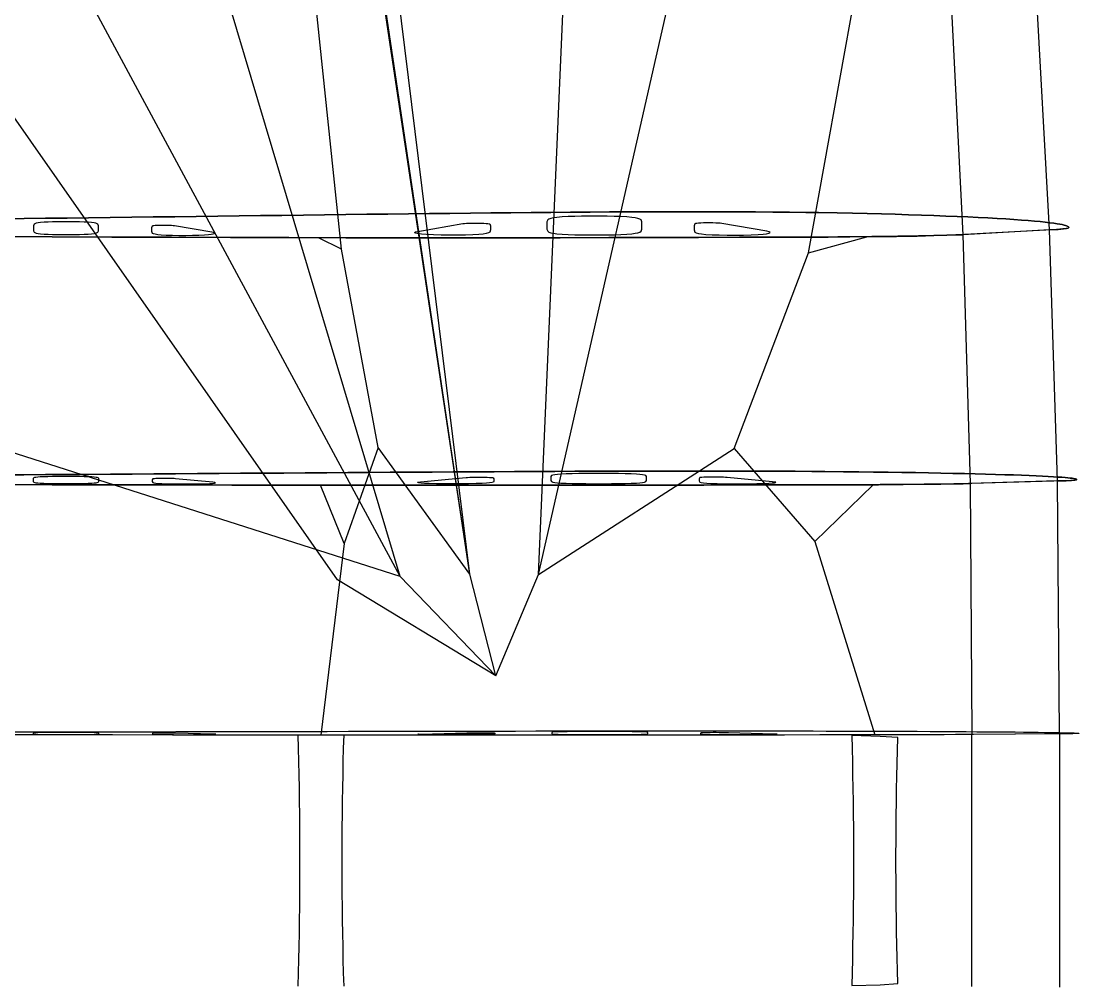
# Model space of a CAD drawing. Extents: x -1328 to 1439, y -3653 to 3653.
# Drawn here: x -67 to 1439, y -178 to 1195 of the extents above; entities that cross this region are included whole.
import ezdxf

# ---------------------------------------------------------------- set-up
doc = ezdxf.new("R2010")
doc.units = 0
for name, color, linetype in [('BANDESTENSION', 5, 'CONTINUOUS'), ('EXTRADOS', 7, 'CONTINUOUS'), ('INTRADOS', 7, 'CONTINUOUS'), ('JONCS', 6, 'CONTINUOUS'), ('NERVURES', 1, 'CONTINUOUS'), ('SUSPENTAGE', 8, 'CONTINUOUS'), ('TROUS', 2, 'CONTINUOUS')]:
    doc.layers.add(name, color=color, linetype=linetype)

msp = doc.modelspace()

# ---------------------------------------------------------------- linework, layer by layer
at = {"layer": 'BANDESTENSION', "color": 5, "linetype": 'CONTINUOUS'}
for points in [[(392.6, 178.6, 38.4), (326.8, 178.6, 36.7), (326.8, 178.6, 36.7), (327.3, 159.8, 36.7), (327.8, 141, 36.7), (328.2, 122.2, 36.7), (328.6, 103.4, 36.7), (328.8, 84.6, 36.7), (329.1, 65.8, 36.7), (329.3, 47, 36.8), (329.4, 28.2, 36.8), (329.4, 9.4, 36.8), (329.4, -9.4, 36.8), (329.4, -28.2, 36.8), (329.3, -47, 36.8), (329.1, -65.8, 36.7), (328.8, -84.6, 36.7), (328.6, -103.4, 36.7), (328.2, -122.2, 36.7), (327.8, -141, 36.7), (327.3, -159.8, 36.7), (326.8, -178.6, 36.7)], [(392.6, -178.6, 38.4), (392, -159.8, 38.3), (391.6, -141, 38.3), (391.2, -122.2, 38.3), (390.8, -103.4, 38.3), (390.5, -84.6, 38.3), (390.3, -65.8, 38.3), (390.1, -47, 38.3), (390, -28.2, 38.3), (389.9, -9.4, 38.3), (389.9, 9.4, 38.3), (390, 28.2, 38.3), (390.1, 47, 38.3), (390.3, 65.8, 38.3), (390.5, 84.6, 38.3), (390.8, 103.4, 38.3), (391.2, 122.2, 38.3), (391.6, 141, 38.3), (392, 159.8, 38.3), (392.6, 178.6, 38.4), (392.6, 178.6, 38.4)], [(1181, 175.1, 16), (1155.7, 176.7, 19.8), (1115.3, 178, 23.4), (1115.3, 178, 23.4), (1115.8, 159.3, 23.4), (1116.3, 140.6, 23.3), (1116.7, 121.8, 23.3), (1117.1, 103.1, 23.2), (1117.3, 84.3, 23.2), (1117.6, 65.6, 23.2), (1117.8, 46.9, 23.2), (1117.9, 28.1, 23.2), (1117.9, 9.4, 23.2), (1117.9, -9.4, 23.2), (1117.9, -28.1, 23.2), (1117.8, -46.9, 23.2), (1117.6, -65.6, 23.2), (1117.3, -84.3, 23.2), (1117.1, -103.1, 23.2), (1116.7, -121.8, 23.3), (1116.3, -140.6, 23.3), (1115.8, -159.3, 23.4), (1115.3, -178, 23.4), (1115.3, -178, 23.4), (1155.7, -176.7, 19.8), (1181, -175.1, 16), (1181, -175.1, 16), (1180.5, -156.7, 16), (1180, -138.3, 16.1), (1179.6, -119.8, 16.2), (1179.3, -101.4, 16.2), (1179, -83, 16.3), (1178.7, -64.5, 16.3), (1178.6, -46.1, 16.3), (1178.5, -27.7, 16.3), (1178.4, -9.2, 16.3), (1178.4, 9.2, 16.3), (1178.5, 27.7, 16.3), (1178.6, 46.1, 16.3), (1178.7, 64.5, 16.3), (1179, 83, 16.3), (1179.3, 101.4, 16.2), (1179.6, 119.8, 16.2), (1180, 138.3, 16.1), (1180.5, 156.7, 16), (1181, 175.1, 16), (1181, 175.1, 16)]]:
    msp.add_polyline3d(points, dxfattribs=at)
at = {"layer": 'EXTRADOS', "color": 7, "linetype": 'CONTINUOUS'}
for points in [[(-93.1, 913.4, -223), (-62.7, 913.8, -227.3), (-32.2, 914.1, -231.5), (-1.6, 914.5, -235.8), (29, 914.9, -240.2), (59.7, 915.3, -244.6), (90.4, 915.6, -249.1), (121, 916, -253.6), (151.7, 916.4, -258.1), (182.3, 916.8, -262.6), (212.9, 917.2, -267.2), (243.5, 917.5, -271.7), (273.9, 917.9, -276.3), (304.3, 918.3, -280.7), (334.7, 918.7, -285.2), (364.9, 919, -289.6), (395, 919.4, -293.9), (425, 919.8, -298.1), (454.8, 920.1, -302.3), (484.5, 920.5, -306.3), (514.1, 920.8, -310.3), (543.4, 921.1, -314.1), (572.6, 921.4, -317.8), (601.6, 921.7, -321.3), (630.3, 922, -324.8), (658.9, 922.3, -328), (687.2, 922.5, -331), (715.2, 922.8, -333.8), (743, 923, -336.2), (770.5, 923.2, -338.3), (797.7, 923.3, -340), (824.6, 923.4, -341.2), (851.2, 923.5, -342), (877.4, 923.5, -342.4), (903.3, 923.5, -342.2), (928.8, 923.4, -341.4), (953.9, 923.3, -340.2), (978.6, 923.2, -338.4), (1002.9, 923, -336), (1026.7, 922.7, -333.1), (1049.9, 922.4, -329.7), (1068.3, 922.2, -326.6), (1094.8, 921.7, -321.4), (1116.4, 921.3, -316.5), (1137.3, 920.9, -311.1), (1157.6, 920.4, -305.3), (1177.3, 919.9, -299.1), (1196.3, 919.3, -292.5), (1214.7, 918.7, -285.6), (1232.3, 918.1, -278.2), (1249.2, 917.4, -270.6), (1265.4, 916.8, -262.7), (1280.8, 916.1, -254.5), (1295.4, 915.4, -246.1), (1309.3, 914.7, -237.5), (1322.4, 913.9, -228.8), (1334.7, 913.2, -220), (1346.3, 912.4, -211), (1357, 911.7, -202), (1366.8, 910.9, -193), (1375.7, 910.1, -183.9), (1383.8, 909.4, -174.9), (1391, 908.6, -166), (1397.4, 907.9, -157.2), (1402.9, 907.1, -148.6), (1407.7, 906.4, -140.3), (1411.7, 905.8, -132.3), (1414.9, 905.1, -124.6), (1417.6, 904.5, -117.4), (1419.6, 903.9, -110.6), (1421.2, 903.4, -104.4), (1422.3, 902.9, -98.8), (1423.1, 902.5, -93.9), (1423.7, 902.2, -89.6), (1424, 901.9, -86), (1424.2, 901.6, -83.1), (1424.3, 901.4, -80.8), (1424.3, 901.3, -79), (1424.4, 901.2, -78), (1424.4, 901.2, -77.7), (1423.6, 900.3, -67.7), (1421.2, 899.7, -60.3), (1416.7, 899.1, -52.9), (1409.2, 898.4, -44.8), (1397, 897.5, -34.7), (1377.5, 1250, 20.1)], [(-93.9, 548.9, -262.8), (-63.2, 549.1, -267.1), (-32.4, 549.3, -271.4), (-1.6, 549.5, -275.7), (29.3, 549.7, -280.2), (60.2, 549.9, -284.6), (91.1, 550.1, -289.1), (122, 550.3, -293.7), (152.9, 550.6, -298.2), (183.8, 550.8, -302.8), (214.7, 551, -307.4), (245.4, 551.2, -312), (276.2, 551.4, -316.6), (306.8, 551.6, -321.1), (337.4, 551.8, -325.6), (367.9, 552, -330.1), (398.2, 552.2, -334.4), (428.4, 552.4, -338.7), (458.5, 552.6, -342.9), (488.5, 552.8, -347), (518.3, 553, -351), (547.9, 553.1, -354.8), (577.3, 553.3, -358.6), (606.5, 553.5, -362.2), (635.5, 553.6, -365.6), (664.3, 553.8, -368.9), (692.8, 553.9, -371.9), (721.1, 554, -374.7), (749.1, 554.2, -377.2), (776.8, 554.3, -379.3), (804.2, 554.3, -381), (831.3, 554.4, -382.3), (858.1, 554.4, -383.1), (884.5, 554.4, -383.4), (910.6, 554.4, -383.2), (936.4, 554.4, -382.5), (961.7, 554.3, -381.2), (986.6, 554.3, -379.4), (1011.1, 554.2, -377), (1035, 554, -374.1), (1058.5, 553.9, -370.6), (1077, 553.7, -367.5), (1103.7, 553.5, -362.2), (1125.5, 553.2, -357.3), (1146.6, 553, -351.8), (1167.1, 552.7, -346), (1186.9, 552.4, -339.7), (1206.1, 552.1, -333), (1224.6, 551.8, -326), (1242.4, 551.5, -318.6), (1259.4, 551.1, -310.9), (1275.7, 550.8, -302.9), (1291.2, 550.4, -294.6), (1306, 550, -286.2), (1320, 549.6, -277.5), (1333.2, 549.2, -268.6), (1345.6, 548.8, -259.7), (1357.2, 548.4, -250.7), (1368, 548, -241.6), (1377.9, 547.6, -232.4), (1386.9, 547.1, -223.3), (1395.1, 546.7, -214.2), (1402.4, 546.3, -205.2), (1408.8, 545.9, -196.3), (1414.4, 545.5, -187.6), (1419.2, 545.1, -179.2), (1423.2, 544.8, -171.1), (1426.5, 544.4, -163.3), (1429.1, 544.1, -156), (1431.2, 543.8, -149.2), (1432.8, 543.5, -142.9), (1433.9, 543.2, -137.3), (1434.7, 543, -132.3), (1435.3, 542.8, -128), (1435.6, 542.6, -124.3), (1435.8, 542.5, -121.3), (1435.9, 542.4, -119), (1436, 542.3, -117.3), (1436, 542.2, -116.2), (1436, 542.2, -115.9), (1435.2, 541.8, -105.8), (1432.8, 541.4, -98.3), (1428.3, 541.1, -90.9), (1420.7, 540.7, -82.6), (1408.4, 540.3, -72.5), (1397, 897.5, -34.7), (1409.2, 898.4, -44.8), (1416.7, 899.1, -52.9), (1421.2, 899.7, -60.3), (1423.6, 900.3, -67.7), (1424.4, 901.2, -77.7), (1424.4, 901.2, -78), (1424.3, 901.3, -79), (1424.3, 901.4, -80.8), (1424.2, 901.6, -83.1), (1424, 901.9, -86), (1423.7, 902.2, -89.6), (1423.1, 902.5, -93.9), (1422.3, 902.9, -98.8), (1421.2, 903.4, -104.4), (1419.6, 903.9, -110.6), (1417.6, 904.5, -117.4), (1414.9, 905.1, -124.6), (1411.7, 905.8, -132.3), (1407.7, 906.4, -140.3), (1402.9, 907.1, -148.6), (1397.4, 907.9, -157.2), (1391, 908.6, -166), (1383.8, 909.4, -174.9), (1375.7, 910.1, -183.9), (1366.8, 910.9, -193), (1357, 911.7, -202), (1346.3, 912.4, -211), (1334.7, 913.2, -220), (1322.4, 913.9, -228.8), (1309.3, 914.7, -237.5), (1295.4, 915.4, -246.1), (1280.8, 916.1, -254.5), (1265.4, 916.8, -262.7), (1249.2, 917.4, -270.6), (1232.3, 918.1, -278.2), (1214.7, 918.7, -285.6), (1196.3, 919.3, -292.5), (1177.3, 919.9, -299.1), (1157.6, 920.4, -305.3), (1137.3, 920.9, -311.1), (1116.4, 921.3, -316.5), (1094.8, 921.7, -321.4), (1068.3, 922.2, -326.6), (1049.9, 922.4, -329.7), (1026.7, 922.7, -333.1), (1002.9, 923, -336), (978.6, 923.2, -338.4), (953.9, 923.3, -340.2), (928.8, 923.4, -341.4), (903.3, 923.5, -342.2), (877.4, 923.5, -342.4), (851.2, 923.5, -342), (824.6, 923.4, -341.2), (797.7, 923.3, -340), (770.5, 923.2, -338.3), (743, 923, -336.2), (715.2, 922.8, -333.8), (687.2, 922.5, -331), (658.9, 922.3, -328), (630.3, 922, -324.8), (601.6, 921.7, -321.3), (572.6, 921.4, -317.8), (543.4, 921.1, -314.1), (514.1, 920.8, -310.3), (484.5, 920.5, -306.3), (454.8, 920.1, -302.3), (425, 919.8, -298.1), (395, 919.4, -293.9), (364.9, 919, -289.6), (334.7, 918.7, -285.2), (304.3, 918.3, -280.7), (273.9, 917.9, -276.3), (243.5, 917.5, -271.7), (212.9, 917.2, -267.2), (182.3, 916.8, -262.6), (151.7, 916.4, -258.1), (121, 916, -253.6), (90.4, 915.6, -249.1), (59.7, 915.3, -244.6), (29, 914.9, -240.2), (-1.6, 914.5, -235.8), (-32.2, 914.1, -231.5), (-62.7, 913.8, -227.3), (-93.1, 913.4, -223)], [(-94.1, 183, -285.6), (-63.3, 183.1, -289.9), (-32.5, 183.1, -294.2), (-1.6, 183.2, -298.6), (29.3, 183.2, -303), (60.3, 183.3, -307.5), (91.3, 183.4, -312), (122.3, 183.4, -316.6), (153.2, 183.5, -321.2), (184.2, 183.6, -325.8), (215.1, 183.6, -330.4), (245.9, 183.7, -335), (276.7, 183.7, -339.6), (307.4, 183.8, -344.1), (338, 183.9, -348.6), (368.6, 183.9, -353.1), (399, 184, -357.4), (429.3, 184, -361.7), (459.4, 184.1, -365.9), (489.4, 184.2, -370), (519.2, 184.2, -374), (548.9, 184.3, -377.9), (578.4, 184.3, -381.7), (607.6, 184.4, -385.3), (636.7, 184.4, -388.7), (665.5, 184.5, -392), (694.1, 184.5, -395.1), (722.4, 184.5, -397.9), (750.5, 184.6, -400.3), (778.3, 184.6, -402.5), (805.7, 184.6, -404.2), (832.9, 184.6, -405.4), (859.7, 184.7, -406.3), (886.2, 184.7, -406.6), (912.4, 184.7, -406.4), (938.1, 184.6, -405.6), (963.5, 184.6, -404.3), (988.5, 184.6, -402.5), (1013, 184.6, -400.1), (1037, 184.5, -397.2), (1060.5, 184.5, -393.8), (1079, 184.4, -390.6), (1105.8, 184.4, -385.3), (1127.6, 184.3, -380.4), (1148.8, 184.2, -374.9), (1169.3, 184.1, -369), (1189.2, 184.1, -362.7), (1208.4, 184, -356.1), (1226.9, 183.9, -349), (1244.7, 183.8, -341.6), (1261.8, 183.7, -333.9), (1278.1, 183.6, -325.8), (1293.7, 183.4, -317.6), (1308.5, 183.3, -309), (1322.5, 183.2, -300.3), (1335.7, 183.1, -291.5), (1348.2, 183, -282.5), (1359.8, 182.8, -273.5), (1370.6, 182.7, -264.3), (1380.6, 182.6, -255.2), (1389.6, 182.5, -246), (1397.7, 182.3, -236.9), (1405, 182.2, -227.8), (1411.5, 182.1, -218.9), (1417.1, 182, -210.2), (1421.9, 181.9, -201.7), (1425.9, 181.8, -193.6), (1429.2, 181.7, -185.9), (1431.9, 181.6, -178.5), (1433.9, 181.5, -171.7), (1435.5, 181.4, -165.4), (1436.7, 181.3, -159.7), (1437.5, 181.2, -154.7), (1438, 181.2, -150.4), (1438.4, 181.1, -146.7), (1438.6, 181.1, -143.8), (1438.7, 181, -141.4), (1438.7, 181, -139.7), (1438.7, 181, -138.6), (1438.7, 181, -138.3), (1437.9, 180.9, -128.2), (1435.5, 180.8, -120.6), (1431, 180.7, -113.2), (1423.4, 180.6, -105), (1411, 180.4, -94.8), (1408.4, 540.3, -72.5), (1420.7, 540.7, -82.6), (1428.3, 541.1, -90.9), (1432.8, 541.4, -98.3), (1435.2, 541.8, -105.8), (1436, 542.2, -115.9), (1436, 542.2, -116.2), (1436, 542.3, -117.3), (1435.9, 542.4, -119), (1435.8, 542.5, -121.3), (1435.6, 542.6, -124.3), (1435.3, 542.8, -128), (1434.7, 543, -132.3), (1433.9, 543.2, -137.3), (1432.8, 543.5, -142.9), (1431.2, 543.8, -149.2), (1429.1, 544.1, -156), (1426.5, 544.4, -163.3), (1423.2, 544.8, -171.1), (1419.2, 545.1, -179.2), (1414.4, 545.5, -187.6), (1408.8, 545.9, -196.3), (1402.4, 546.3, -205.2), (1395.1, 546.7, -214.2), (1386.9, 547.1, -223.3), (1377.9, 547.6, -232.4), (1368, 548, -241.6), (1357.2, 548.4, -250.7), (1345.6, 548.8, -259.7), (1333.2, 549.2, -268.6), (1320, 549.6, -277.5), (1306, 550, -286.2), (1291.2, 550.4, -294.6), (1275.7, 550.8, -302.9), (1259.4, 551.1, -310.9), (1242.4, 551.5, -318.6), (1224.6, 551.8, -326), (1206.1, 552.1, -333), (1186.9, 552.4, -339.7), (1167.1, 552.7, -346), (1146.6, 553, -351.8), (1125.5, 553.2, -357.3), (1103.7, 553.5, -362.2), (1077, 553.7, -367.5), (1058.5, 553.9, -370.6), (1035, 554, -374.1), (1011.1, 554.2, -377), (986.6, 554.3, -379.4), (961.7, 554.3, -381.2), (936.4, 554.4, -382.5), (910.6, 554.4, -383.2), (884.5, 554.4, -383.4), (858.1, 554.4, -383.1), (831.3, 554.4, -382.3), (804.2, 554.3, -381), (776.8, 554.3, -379.3), (749.1, 554.2, -377.2), (721.1, 554, -374.7), (692.8, 553.9, -371.9), (664.3, 553.8, -368.9), (635.5, 553.6, -365.6), (606.5, 553.5, -362.2), (577.3, 553.3, -358.6), (547.9, 553.1, -354.8), (518.3, 553, -351), (488.5, 552.8, -347), (458.5, 552.6, -342.9), (428.4, 552.4, -338.7), (398.2, 552.2, -334.4), (367.9, 552, -330.1), (337.4, 551.8, -325.6), (306.8, 551.6, -321.1), (276.2, 551.4, -316.6), (245.4, 551.2, -312), (214.7, 551, -307.4), (183.8, 550.8, -302.8), (152.9, 550.6, -298.2), (122, 550.3, -293.7), (91.1, 550.1, -289.1), (60.2, 549.9, -284.6), (29.3, 549.7, -280.2), (-1.6, 549.5, -275.7), (-32.4, 549.3, -271.4), (-63.2, 549.1, -267.1), (-93.9, 548.9, -262.8)], [(-94.1, 183, -285.6), (-63.3, 183.1, -289.9), (-32.5, 183.1, -294.2), (-1.6, 183.2, -298.6), (29.3, 183.2, -303), (60.3, 183.3, -307.5), (91.3, 183.4, -312), (122.3, 183.4, -316.6), (153.2, 183.5, -321.2), (184.2, 183.6, -325.8), (215.1, 183.6, -330.4), (245.9, 183.7, -335), (276.7, 183.7, -339.6), (307.4, 183.8, -344.1), (338, 183.9, -348.6), (368.6, 183.9, -353.1), (399, 184, -357.4), (429.3, 184, -361.7), (459.4, 184.1, -365.9), (489.4, 184.2, -370), (519.2, 184.2, -374), (548.9, 184.3, -377.9), (578.4, 184.3, -381.7), (607.6, 184.4, -385.3), (636.7, 184.4, -388.7), (665.5, 184.5, -392), (694.1, 184.5, -395.1), (722.4, 184.5, -397.9), (750.5, 184.6, -400.3), (778.3, 184.6, -402.5), (805.7, 184.6, -404.2), (832.9, 184.6, -405.4), (859.7, 184.7, -406.3), (886.2, 184.7, -406.6), (912.4, 184.7, -406.4), (938.1, 184.6, -405.6), (963.5, 184.6, -404.3), (988.5, 184.6, -402.5), (1013, 184.6, -400.1), (1037, 184.5, -397.2), (1060.5, 184.5, -393.8), (1079, 184.4, -390.6), (1105.8, 184.4, -385.3), (1127.6, 184.3, -380.4), (1148.8, 184.2, -374.9), (1169.3, 184.1, -369), (1189.2, 184.1, -362.7), (1208.4, 184, -356.1), (1226.9, 183.9, -349), (1244.7, 183.8, -341.6), (1261.8, 183.7, -333.9), (1278.1, 183.6, -325.8), (1293.7, 183.4, -317.6), (1308.5, 183.3, -309), (1322.5, 183.2, -300.3), (1335.7, 183.1, -291.5), (1348.2, 183, -282.5), (1359.8, 182.8, -273.5), (1370.6, 182.7, -264.3), (1380.6, 182.6, -255.2), (1389.6, 182.5, -246), (1397.7, 182.3, -236.9), (1405, 182.2, -227.8), (1411.5, 182.1, -218.9), (1417.1, 182, -210.2), (1421.9, 181.9, -201.7), (1425.9, 181.8, -193.6), (1429.2, 181.7, -185.9), (1431.9, 181.6, -178.5), (1433.9, 181.5, -171.7), (1435.5, 181.4, -165.4), (1436.7, 181.3, -159.7), (1437.5, 181.2, -154.7), (1438, 181.2, -150.4), (1438.4, 181.1, -146.7), (1438.6, 181.1, -143.8), (1438.7, 181, -141.4), (1438.7, 181, -139.7), (1438.7, 181, -138.6), (1438.7, 181, -138.3), (1437.9, 180.9, -128.2), (1435.5, 180.8, -120.6), (1431, 180.7, -113.2), (1423.4, 180.6, -105), (1411, 180.4, -94.8), (1411, -180.4, -94.8)]]:
    msp.add_polyline3d(points, dxfattribs=at)
at = {"layer": 'INTRADOS', "color": 7, "linetype": 'CONTINUOUS'}
for points in [[(1256, 1239.9, 97.8), (1273.7, 890.8, 44.4)], [(1273.7, 890.8, 44.4), (1271.2, 890.7, 45.6), (1263.5, 890.5, 48.9), (1250.6, 890, 54.1), (1232.3, 889.5, 60.3), (1208.5, 888.9, 66.9), (1179, 888.4, 73.1), (1144.2, 888, 78.3), (1082, 887.5, 83.8), (1059.3, 887.4, 85), (1009.7, 887.3, 86.9), (955.6, 887.1, 88.7), (897.4, 886.9, 90.7), (835.3, 886.8, 92.8), (769.4, 886.6, 94.8), (700.2, 886.4, 96.5), (627.9, 886.3, 97.8), (552.7, 886.3, 98.3), (475.1, 886.3, 98), (395.4, 886.4, 96.8), (313.9, 886.6, 94.7), (230.9, 886.8, 91.8), (146.9, 887.2, 88.2), (62.2, 887.5, 83.8), (-22.8, 887.9, 78.8), (-107.8, 888.4, 73.2)], [(-107.8, 888.4, 73.2), (-22.8, 887.9, 78.8), (62.2, 887.5, 83.8), (146.9, 887.2, 88.2), (230.9, 886.8, 91.8), (313.9, 886.6, 94.7), (395.4, 886.4, 96.8), (475.1, 886.3, 98), (552.7, 886.3, 98.3), (627.9, 886.3, 97.8), (700.2, 886.4, 96.5), (769.4, 886.6, 94.8), (835.3, 886.8, 92.8), (897.4, 886.9, 90.7), (955.6, 887.1, 88.7), (1009.7, 887.3, 86.9), (1059.3, 887.4, 85), (1082, 887.5, 83.8), (1144.2, 888, 78.3), (1179, 888.4, 73.1), (1208.5, 888.9, 66.9), (1232.3, 889.5, 60.3), (1250.6, 890, 54.1), (1263.5, 890.5, 48.9), (1271.2, 890.7, 45.6), (1273.7, 890.8, 44.4), (1284.1, 536.6, 7.5)], [(1284.1, 536.6, 7.5), (1281.5, 536.5, 8.7), (1273.8, 536.4, 12.1), (1260.8, 536.2, 17.3), (1242.4, 535.9, 23.6), (1218.3, 535.6, 30.2), (1188.6, 535.3, 36.5), (1153.6, 535, 41.8), (1090.8, 534.8, 47.3), (1068, 534.7, 48.5), (1017.9, 534.6, 50.4), (963.4, 534.6, 52.3), (904.7, 534.5, 54.3), (842.1, 534.4, 56.4), (775.7, 534.3, 58.4), (705.9, 534.2, 60.2), (633, 534.1, 61.4), (557.2, 534.1, 62), (479, 534.1, 61.6), (398.6, 534.2, 60.4), (316.4, 534.3, 58.3), (232.8, 534.4, 55.4), (148.1, 534.6, 51.7), (62.7, 534.8, 47.3), (-23, 535, 42.2), (-108.7, 535.3, 36.5)], [(-108.7, 535.3, 36.5), (-23, 535, 42.2), (62.7, 534.8, 47.3), (148.1, 534.6, 51.7), (232.8, 534.4, 55.4), (316.4, 534.3, 58.3), (398.6, 534.2, 60.4), (479, 534.1, 61.6), (557.2, 534.1, 62), (633, 534.1, 61.4), (705.9, 534.2, 60.2), (775.7, 534.3, 58.4), (842.1, 534.4, 56.4), (904.7, 534.5, 54.3), (963.4, 534.6, 52.3), (1017.9, 534.6, 50.4), (1068, 534.7, 48.5), (1090.8, 534.8, 47.3), (1153.6, 535, 41.8), (1188.6, 535.3, 36.5), (1218.3, 535.6, 30.2), (1242.4, 535.9, 23.6), (1260.8, 536.2, 17.3), (1273.8, 536.4, 12.1), (1281.5, 536.5, 8.7), (1284.1, 536.6, 7.5), (1286.5, 179.3, -14.6)], [(1286.5, 179.3, -14.6), (1284, 179.3, -13.4), (1276.3, 179.3, -10), (1263.2, 179.2, -4.8), (1244.8, 179.1, 1.6), (1220.6, 179, 8.3), (1190.9, 178.9, 14.5), (1155.8, 178.9, 19.8), (1092.9, 178.8, 25.4), (1070, 178.8, 26.6), (1019.8, 178.7, 28.5), (965.2, 178.7, 30.4), (906.4, 178.7, 32.4), (843.7, 178.7, 34.5), (777.2, 178.6, 36.5), (707.3, 178.6, 38.3), (634.2, 178.6, 39.5), (558.3, 178.6, 40.1), (479.9, 178.6, 39.8), (399.4, 178.6, 38.5), (317, 178.6, 36.4), (233.2, 178.7, 33.5), (148.4, 178.7, 29.8), (62.8, 178.8, 25.4), (-23.1, 178.8, 20.3), (-108.9, 178.9, 14.6)], [(1286.5, 179.3, -14.6), (1284, 179.3, -13.4), (1276.3, 179.3, -10), (1263.2, 179.2, -4.8), (1244.8, 179.1, 1.6), (1220.6, 179, 8.3), (1190.9, 178.9, 14.5), (1155.8, 178.9, 19.8), (1092.9, 178.8, 25.4), (1070, 178.8, 26.6), (1019.8, 178.7, 28.5), (965.2, 178.7, 30.4), (906.4, 178.7, 32.4), (843.7, 178.7, 34.5), (777.2, 178.6, 36.5), (707.3, 178.6, 38.3), (634.2, 178.6, 39.5), (558.3, 178.6, 40.1), (479.9, 178.6, 39.8), (399.4, 178.6, 38.5), (317, 178.6, 36.4), (233.2, 178.7, 33.5), (148.4, 178.7, 29.8), (62.8, 178.8, 25.4), (-23.1, 178.8, 20.3), (-108.9, 178.9, 14.6)], [(1286.5, -179.3, -14.6), (1286.5, 179.3, -14.6)]]:
    msp.add_polyline3d(points, dxfattribs=at)
at = {"layer": 'JONCS', "color": 6, "linetype": 'CONTINUOUS'}
for points in [[(1397.4, 907.9, -157.2), (1402.9, 907.1, -148.6), (1407.7, 906.4, -140.3), (1411.7, 905.8, -132.3), (1414.9, 905.1, -124.6), (1417.6, 904.5, -117.4), (1419.6, 903.9, -110.6), (1421.2, 903.4, -104.4), (1422.3, 902.9, -98.8), (1423.1, 902.5, -93.9), (1423.7, 902.2, -89.6), (1424, 901.9, -86), (1424.2, 901.6, -83.1), (1424.3, 901.4, -80.8), (1424.3, 901.3, -79), (1424.4, 901.2, -78), (1424.4, 901.2, -77.7), (1423.5, 900.3, -67.3), (1420.8, 899.6, -59.5), (1415.8, 899, -51.8), (1407.1, 898.2, -42.9), (1391.8, 897.2, -31), (1275.8, 890.9, 43.4), (1273.2, 890.8, 44.6), (1265.6, 890.5, 48), (1252.7, 890.1, 53.3), (1234.4, 889.6, 59.7), (1210.6, 889, 66.4), (1181.2, 888.5, 72.7), (1146.3, 888, 78.1), (1095.7, 887.6, 82.9), (1061.4, 887.4, 84.9)], [(1408.8, 545.9, -196.3), (1414.4, 545.5, -187.6), (1419.2, 545.1, -179.2), (1423.2, 544.8, -171.1), (1426.5, 544.4, -163.3), (1429.1, 544.1, -156), (1431.2, 543.8, -149.2), (1432.8, 543.5, -142.9), (1433.9, 543.2, -137.3), (1434.7, 543, -132.3), (1435.3, 542.8, -128), (1435.6, 542.6, -124.3), (1435.8, 542.5, -121.3), (1435.9, 542.4, -119), (1436, 542.3, -117.3), (1436, 542.2, -116.2), (1436, 542.2, -115.9), (1435.1, 541.8, -105.4), (1432.4, 541.4, -97.5), (1427.3, 541, -89.7), (1418.6, 540.6, -80.7), (1403.1, 540.1, -68.7), (1286.2, 536.6, 6.5), (1283.6, 536.6, 7.7), (1275.9, 536.4, 11.2), (1262.9, 536.2, 16.5), (1244.5, 535.9, 22.9), (1220.5, 535.6, 29.7), (1190.8, 535.3, 36.1), (1155.7, 535.1, 41.5), (1104.6, 534.8, 46.4), (1070, 534.7, 48.4)], [(1411.5, 182.1, -218.9), (1417.1, 182, -210.2), (1421.9, 181.9, -201.7), (1425.9, 181.8, -193.6), (1429.2, 181.7, -185.9), (1431.9, 181.6, -178.5), (1433.9, 181.5, -171.7), (1435.5, 181.4, -165.4), (1436.7, 181.3, -159.7), (1437.5, 181.2, -154.7), (1438, 181.2, -150.4), (1438.4, 181.1, -146.7), (1438.6, 181.1, -143.8), (1438.7, 181, -141.4), (1438.7, 181, -139.7), (1438.7, 181, -138.6), (1438.7, 181, -138.3), (1437.8, 180.9, -127.8), (1435.1, 180.8, -119.9), (1430, 180.6, -112), (1421.3, 180.5, -103), (1405.8, 180.4, -91), (1288.6, 179.3, -15.5), (1286.1, 179.3, -14.3), (1278.3, 179.3, -10.9), (1265.4, 179.2, -5.6), (1246.9, 179.1, 0.9), (1222.8, 179, 7.7), (1193.1, 178.9, 14.1), (1157.9, 178.9, 19.5), (1106.7, 178.8, 24.5), (1072.1, 178.8, 26.5)]]:
    msp.add_polyline3d(points, dxfattribs=at)
at = {"layer": 'NERVURES', "color": 1, "linetype": 'CONTINUOUS'}
for points in [[(-93.1, 913.4, -223), (-62.7, 913.8, -227.3), (-32.2, 914.1, -231.5), (-1.6, 914.5, -235.8), (29, 914.9, -240.2), (59.7, 915.3, -244.6), (90.4, 915.6, -249.1), (121, 916, -253.6), (151.7, 916.4, -258.1), (182.3, 916.8, -262.6), (212.9, 917.2, -267.2), (243.5, 917.5, -271.7), (273.9, 917.9, -276.3), (304.3, 918.3, -280.7), (334.7, 918.7, -285.2), (364.9, 919, -289.6), (395, 919.4, -293.9), (425, 919.8, -298.1), (454.8, 920.1, -302.3), (484.5, 920.5, -306.3), (514.1, 920.8, -310.3), (543.4, 921.1, -314.1), (572.6, 921.4, -317.8), (601.6, 921.7, -321.3), (630.3, 922, -324.8), (658.9, 922.3, -328), (687.2, 922.5, -331), (715.2, 922.8, -333.8), (743, 923, -336.2), (770.5, 923.2, -338.3), (797.7, 923.3, -340), (824.6, 923.4, -341.2), (851.2, 923.5, -342), (877.4, 923.5, -342.4), (903.3, 923.5, -342.2), (928.8, 923.4, -341.4), (953.9, 923.3, -340.2), (978.6, 923.2, -338.4), (1002.9, 923, -336), (1026.7, 922.7, -333.1), (1049.9, 922.4, -329.7), (1068.3, 922.2, -326.6), (1094.8, 921.7, -321.4), (1116.4, 921.3, -316.5), (1137.3, 920.9, -311.1), (1157.6, 920.4, -305.3), (1177.3, 919.9, -299.1), (1196.3, 919.3, -292.5), (1214.7, 918.7, -285.6), (1232.3, 918.1, -278.2), (1249.2, 917.4, -270.6), (1265.4, 916.8, -262.7), (1280.8, 916.1, -254.5), (1295.4, 915.4, -246.1), (1309.3, 914.7, -237.5), (1322.4, 913.9, -228.8), (1334.7, 913.2, -220), (1346.3, 912.4, -211), (1357, 911.7, -202), (1366.8, 910.9, -193), (1375.7, 910.1, -183.9), (1383.8, 909.4, -174.9), (1391, 908.6, -166), (1397.4, 907.9, -157.2), (1402.9, 907.1, -148.6), (1407.7, 906.4, -140.3), (1411.7, 905.8, -132.3), (1414.9, 905.1, -124.6), (1417.6, 904.5, -117.4), (1419.6, 903.9, -110.6), (1421.2, 903.4, -104.4), (1422.3, 902.9, -98.8), (1423.1, 902.5, -93.9), (1423.7, 902.2, -89.6), (1424, 901.9, -86), (1424.2, 901.6, -83.1), (1424.3, 901.4, -80.8), (1424.3, 901.3, -79), (1424.4, 901.2, -78), (1424.4, 901.2, -77.7), (1423.6, 900.3, -67.7), (1421.2, 899.7, -60.3), (1416.7, 899.1, -52.9), (1409.2, 898.4, -44.8), (1397, 897.5, -34.7), (1273.7, 890.8, 44.4), (1271.2, 890.7, 45.6), (1263.5, 890.5, 48.9), (1250.6, 890, 54.1), (1232.3, 889.5, 60.3), (1208.5, 888.9, 66.9), (1179, 888.4, 73.1), (1144.2, 888, 78.3), (1082, 887.5, 83.8), (1059.3, 887.4, 85), (1009.7, 887.3, 86.9), (955.6, 887.1, 88.7), (897.4, 886.9, 90.7), (835.3, 886.8, 92.8), (769.4, 886.6, 94.8), (700.2, 886.4, 96.5), (627.9, 886.3, 97.8), (552.7, 886.3, 98.3), (475.1, 886.3, 98), (395.4, 886.4, 96.8), (313.9, 886.6, 94.7), (230.9, 886.8, 91.8), (146.9, 887.2, 88.2), (62.2, 887.5, 83.8), (-22.8, 887.9, 78.8), (-107.8, 888.4, 73.2)], [(-93.9, 548.9, -262.8), (-63.2, 549.1, -267.1), (-32.4, 549.3, -271.4), (-1.6, 549.5, -275.7), (29.3, 549.7, -280.2), (60.2, 549.9, -284.6), (91.1, 550.1, -289.1), (122, 550.3, -293.7), (152.9, 550.6, -298.2), (183.8, 550.8, -302.8), (214.7, 551, -307.4), (245.4, 551.2, -312), (276.2, 551.4, -316.6), (306.8, 551.6, -321.1), (337.4, 551.8, -325.6), (367.9, 552, -330.1), (398.2, 552.2, -334.4), (428.4, 552.4, -338.7), (458.5, 552.6, -342.9), (488.5, 552.8, -347), (518.3, 553, -351), (547.9, 553.1, -354.8), (577.3, 553.3, -358.6), (606.5, 553.5, -362.2), (635.5, 553.6, -365.6), (664.3, 553.8, -368.9), (692.8, 553.9, -371.9), (721.1, 554, -374.7), (749.1, 554.2, -377.2), (776.8, 554.3, -379.3), (804.2, 554.3, -381), (831.3, 554.4, -382.3), (858.1, 554.4, -383.1), (884.5, 554.4, -383.4), (910.6, 554.4, -383.2), (936.4, 554.4, -382.5), (961.7, 554.3, -381.2), (986.6, 554.3, -379.4), (1011.1, 554.2, -377), (1035, 554, -374.1), (1058.5, 553.9, -370.6), (1077, 553.7, -367.5), (1103.7, 553.5, -362.2), (1125.5, 553.2, -357.3), (1146.6, 553, -351.8), (1167.1, 552.7, -346), (1186.9, 552.4, -339.7), (1206.1, 552.1, -333), (1224.6, 551.8, -326), (1242.4, 551.5, -318.6), (1259.4, 551.1, -310.9), (1275.7, 550.8, -302.9), (1291.2, 550.4, -294.6), (1306, 550, -286.2), (1320, 549.6, -277.5), (1333.2, 549.2, -268.6), (1345.6, 548.8, -259.7), (1357.2, 548.4, -250.7), (1368, 548, -241.6), (1377.9, 547.6, -232.4), (1386.9, 547.1, -223.3), (1395.1, 546.7, -214.2), (1402.4, 546.3, -205.2), (1408.8, 545.9, -196.3), (1414.4, 545.5, -187.6), (1419.2, 545.1, -179.2), (1423.2, 544.8, -171.1), (1426.5, 544.4, -163.3), (1429.1, 544.1, -156), (1431.2, 543.8, -149.2), (1432.8, 543.5, -142.9), (1433.9, 543.2, -137.3), (1434.7, 543, -132.3), (1435.3, 542.8, -128), (1435.6, 542.6, -124.3), (1435.8, 542.5, -121.3), (1435.9, 542.4, -119), (1436, 542.3, -117.3), (1436, 542.2, -116.2), (1436, 542.2, -115.9), (1435.2, 541.8, -105.8), (1432.8, 541.4, -98.3), (1428.3, 541.1, -90.9), (1420.7, 540.7, -82.6), (1408.4, 540.3, -72.5), (1284.1, 536.6, 7.5), (1281.5, 536.5, 8.7), (1273.8, 536.4, 12.1), (1260.8, 536.2, 17.3), (1242.4, 535.9, 23.6), (1218.3, 535.6, 30.2), (1188.6, 535.3, 36.5), (1153.6, 535, 41.8), (1090.8, 534.8, 47.3), (1068, 534.7, 48.5), (1017.9, 534.6, 50.4), (963.4, 534.6, 52.3), (904.7, 534.5, 54.3), (842.1, 534.4, 56.4), (775.7, 534.3, 58.4), (705.9, 534.2, 60.2), (633, 534.1, 61.4), (557.2, 534.1, 62), (479, 534.1, 61.6), (398.6, 534.2, 60.4), (316.4, 534.3, 58.3), (232.8, 534.4, 55.4), (148.1, 534.6, 51.7), (62.7, 534.8, 47.3), (-23, 535, 42.2), (-108.7, 535.3, 36.5)], [(-94.1, 183, -285.6), (-63.3, 183.1, -289.9), (-32.5, 183.1, -294.2), (-1.6, 183.2, -298.6), (29.3, 183.2, -303), (60.3, 183.3, -307.5), (91.3, 183.4, -312), (122.3, 183.4, -316.6), (153.2, 183.5, -321.2), (184.2, 183.6, -325.8), (215.1, 183.6, -330.4), (245.9, 183.7, -335), (276.7, 183.7, -339.6), (307.4, 183.8, -344.1), (338, 183.9, -348.6), (368.6, 183.9, -353.1), (399, 184, -357.4), (429.3, 184, -361.7), (459.4, 184.1, -365.9), (489.4, 184.2, -370), (519.2, 184.2, -374), (548.9, 184.3, -377.9), (578.4, 184.3, -381.7), (607.6, 184.4, -385.3), (636.7, 184.4, -388.7), (665.5, 184.5, -392), (694.1, 184.5, -395.1), (722.4, 184.5, -397.9), (750.5, 184.6, -400.3), (778.3, 184.6, -402.5), (805.7, 184.6, -404.2), (832.9, 184.6, -405.4), (859.7, 184.7, -406.3), (886.2, 184.7, -406.6), (912.4, 184.7, -406.4), (938.1, 184.6, -405.6), (963.5, 184.6, -404.3), (988.5, 184.6, -402.5), (1013, 184.6, -400.1), (1037, 184.5, -397.2), (1060.5, 184.5, -393.8), (1079, 184.4, -390.6), (1105.8, 184.4, -385.3), (1127.6, 184.3, -380.4), (1148.8, 184.2, -374.9), (1169.3, 184.1, -369), (1189.2, 184.1, -362.7), (1208.4, 184, -356.1), (1226.9, 183.9, -349), (1244.7, 183.8, -341.6), (1261.8, 183.7, -333.9), (1278.1, 183.6, -325.8), (1293.7, 183.4, -317.6), (1308.5, 183.3, -309), (1322.5, 183.2, -300.3), (1335.7, 183.1, -291.5), (1348.2, 183, -282.5), (1359.8, 182.8, -273.5), (1370.6, 182.7, -264.3), (1380.6, 182.6, -255.2), (1389.6, 182.5, -246), (1397.7, 182.3, -236.9), (1405, 182.2, -227.8), (1411.5, 182.1, -218.9), (1417.1, 182, -210.2), (1421.9, 181.9, -201.7), (1425.9, 181.8, -193.6), (1429.2, 181.7, -185.9), (1431.9, 181.6, -178.5), (1433.9, 181.5, -171.7), (1435.5, 181.4, -165.4), (1436.7, 181.3, -159.7), (1437.5, 181.2, -154.7), (1438, 181.2, -150.4), (1438.4, 181.1, -146.7), (1438.6, 181.1, -143.8), (1438.7, 181, -141.4), (1438.7, 181, -139.7), (1438.7, 181, -138.6), (1438.7, 181, -138.3), (1437.9, 180.9, -128.2), (1435.5, 180.8, -120.6), (1431, 180.7, -113.2), (1423.4, 180.6, -105), (1411, 180.4, -94.8), (1286.5, 179.3, -14.6), (1284, 179.3, -13.4), (1276.3, 179.3, -10), (1263.2, 179.2, -4.8), (1244.8, 179.1, 1.6), (1220.6, 179, 8.3), (1190.9, 178.9, 14.5), (1155.8, 178.9, 19.8), (1092.9, 178.8, 25.4), (1070, 178.8, 26.6), (1019.8, 178.7, 28.5), (965.2, 178.7, 30.4), (906.4, 178.7, 32.4), (843.7, 178.7, 34.5), (777.2, 178.6, 36.5), (707.3, 178.6, 38.3), (634.2, 178.6, 39.5), (558.3, 178.6, 40.1), (479.9, 178.6, 39.8), (399.4, 178.6, 38.5), (317, 178.6, 36.4), (233.2, 178.7, 33.5), (148.4, 178.7, 29.8), (62.8, 178.8, 25.4), (-23.1, 178.8, 20.3), (-108.9, 178.9, 14.6)]]:
    msp.add_polyline3d(points, dxfattribs=at)
at = {"layer": 'SUSPENTAGE', "color": 8, "linetype": 'CONTINUOUS'}
for points in [[(571.9, 407.6, 4435.6), (216.7, 2792.3, 2200.7)], [(571.9, 407.6, 4435.6), (372.2, 2021.6, 2368.7)], [(669.7, 407.2, 4437.3), (739.9, 2025.4, 2365.3)], [(472.4, 404.4, 4448.4), (-2.1, 1993.5, 2407.2)], [(571.9, 407.6, 4435.6), (424.1, 1389.3, 2000.1)], [(669.7, 407.2, 4437.3), (891.9, 1386, 2006.4)], [(472.4, 404.4, 4448.4), (-45.3, 1364.9, 2055.4)], [(383.3, 399.7, 4473.6), (-234.6, 1283.1, 2821.7)], [(1053.8, 864.9, 819.2), (1120.9, 1235.5, 131.7)], [(388.9, 870, 802.9), (351.1, 1233.4, 148.2)], [(388.9, 870, 802.9), (356.1, 886.5, 95.8)], [(1053.8, 864.9, 819.2), (1136.7, 887.9, 79)], [(441.2, 587.7, 1815), (388.9, 870, 802.9)], [(947.8, 586.7, 1828.2), (1053.8, 864.9, 819.2)], [(441.2, 587.7, 1815), (392.9, 451.3, 773)], [(571.9, 407.6, 4435.6), (441.2, 587.7, 1815)], [(472.4, 404.4, 4448.4), (-84.3, 582, 1884.1)], [(669.7, 407.2, 4437.3), (947.8, 586.7, 1828.2)], [(947.8, 586.7, 1828.2), (1062.9, 454, 791)], [(392.9, 451.3, 773), (359, 534.2, 59.4)], [(1062.9, 454, 791), (1146, 535, 42.4)], [(1062.9, 454, 791), (1148.2, 178.8, 20.5)], [(392.9, 451.3, 773), (359.7, 178.6, 37.5)], [(608.7, 263, 5075.9), (571.9, 407.6, 4435.6)], [(608.7, 263, 5075.9), (669.7, 407.2, 4437.3)], [(608.7, 263, 5075.9), (383.3, 399.7, 4473.6)], [(608.7, 263, 5075.9), (472.4, 404.4, 4448.4)], [(608.7, 263, 5075.9), (608.7, 263, 5075.9)], [(608.7, 263, 5075.9), (608.7, 263, 5075.9)], [(608.7, 263, 5075.9), (608.7, 263, 5075.9)], [(608.7, 263, 5075.9), (608.7, 263, 5075.9)], [(608.7, 263, 5075.9), (608.7, 263, 5075.9)], [(608.7, 263, 5075.9), (608.7, 263, 5075.9)], [(608.7, 263, 5075.9), (608.7, 263, 5075.9)], [(608.7, 263, 5075.9), (608.7, 263, 5075.9)], [(608.7, 263, 5075.9), (608.7, 263, 5075.9)], [(608.7, 263, 5075.9), (608.7, 263, 5075.9)], [(608.7, 263, 5075.9), (608.7, 263, 5075.9)], [(608.7, 263, 5075.9), (608.7, 263, 5075.9)], [(608.7, 263, 5075.9), (608.7, 263, 5075.9)], [(608.7, 263, 5075.9), (608.7, 263, 5075.9)], [(608.7, 263, 5075.9), (608.7, 263, 5075.9)], [(608.7, 263, 5075.9), (608.7, 263, 5075.9)], [(608.7, 263, 5075.9), (608.7, 263, 5075.9)], [(608.7, 263, 5075.9), (608.7, 263, 5075.9)], [(608.7, 263, 5075.9), (608.7, 263, 5075.9)], [(608.7, 263, 5075.9), (608.7, 263, 5075.9)], [(608.7, 263, 5075.9), (608.7, 263, 5075.9)]]:
    msp.add_polyline3d(points, dxfattribs=at)
at = {"layer": 'TROUS', "color": 2, "linetype": 'CONTINUOUS'}
for points in [[(-48.5, 894.5, 0.6), (-47.4, 893.7, 10.3), (-45.5, 893.1, 17.5), (-42.9, 892.6, 23.5), (-39.6, 892.1, 29.2), (-34.5, 891.7, 34.2), (-28.7, 891.4, 37.9), (-22.2, 891.2, 40.6), (-15.5, 891, 42.3), (-9.1, 891, 42.8), (-3.1, 891, 43.1), (3.2, 891, 42.8), (9.3, 891, 42.3), (16, 891.2, 40.6), (22.5, 891.4, 37.9), (28.3, 891.7, 34.3), (33.3, 892.1, 29.3), (36.7, 892.6, 23.5), (39.3, 893.1, 17.5), (41.1, 893.7, 10.3), (42.2, 894.5, 0.6), (43.1, 896.5, -22.2), (43.1, 903.6, -107.2), (42.2, 905.6, -130), (41.1, 906.4, -139.7), (39.3, 907, -146.9), (36.7, 907.5, -152.9), (33.3, 908, -158.7), (28.3, 908.4, -163.7), (22.5, 908.7, -167.3), (16, 908.9, -170), (9.3, 909.1, -171.7), (3.2, 909.1, -172.2), (-3.1, 909.2, -172.5), (-9.1, 909.1, -172.2), (-15.5, 909.1, -171.7), (-22.2, 908.9, -170), (-28.7, 908.7, -167.3), (-34.5, 908.4, -163.6), (-39.6, 908, -158.6), (-42.9, 907.5, -152.9), (-45.5, 907, -146.9), (-47.4, 906.4, -139.7), (-48.5, 905.6, -130), (-49.3, 903.6, -107.2), (-49.3, 896.5, -22.2), (-48.5, 894.5, 0.6), (-48.5, 894.5, 0.6)], [(119.3, 893.2, 16.8), (121, 892.4, 25.6), (123.7, 891.8, 33.6), (127.4, 891.1, 41.2), (132.3, 890.6, 47.1), (139.6, 890.2, 51.9), (148.2, 889.9, 55.1), (157.5, 889.8, 56.9), (167.2, 889.8, 57.3), (176.7, 889.9, 56.2), (185.7, 890.1, 53.7), (194.1, 890.5, 49.1), (199.8, 890.9, 43.7), (203.6, 891.4, 37.7), (206.4, 892, 30.8), (207.7, 892.5, 24.8), (208.1, 893.1, 18.2), (206.8, 893.7, 11.2), (204.3, 894.2, 4.9), (151.3, 903.4, -104.1), (149.4, 903.6, -106.9), (146.9, 903.8, -109.2), (143.9, 904, -110.9), (140.6, 904.1, -112.1), (137, 904.1, -112.6), (133.4, 904.1, -112.5), (129.9, 904, -111.6), (126.7, 903.9, -110.1), (123.9, 903.7, -108.1), (121.7, 903.5, -105.5), (120.2, 903.3, -102.7), (119.4, 903, -99.6), (118.7, 900.6, -71.7), (118.6, 895.9, -15.7), (119.3, 893.2, 16.8), (119.3, 893.2, 16.8)], [(600.4, 894.2, 4.8), (598.4, 893.3, 15.5), (595.1, 892.5, 25.1), (590.6, 891.7, 34.3), (584.7, 891.1, 41.4), (575.8, 890.6, 47.3), (565.4, 890.3, 51.2), (554.1, 890.1, 53.4), (542.4, 890.1, 53.8), (530.9, 890.2, 52.5), (520, 890.4, 49.4), (509.9, 890.9, 43.9), (503, 891.4, 37.4), (498.4, 892.1, 30), (495, 892.8, 21.7), (493.5, 893.4, 14.4), (493, 894.1, 6.5), (494.5, 894.8, -2), (497.5, 895.4, -9.6), (561.7, 906.5, -141.5), (563.9, 906.8, -144.8), (567, 907.1, -147.6), (570.6, 907.2, -149.8), (574.7, 907.4, -151.2), (579, 907.4, -151.8), (583.4, 907.4, -151.6), (587.6, 907.3, -150.6), (591.5, 907.2, -148.8), (594.8, 906.9, -146.3), (597.5, 906.7, -143.2), (599.3, 906.4, -139.8), (600.2, 906.1, -136), (601.2, 903.2, -102.3), (601.2, 897.5, -34.5), (600.4, 894.2, 4.8), (600.4, 894.2, 4.8)], [(682.6, 895.7, -13.3), (684.3, 894.5, 0.9), (687, 893.6, 11.4), (690.8, 892.9, 20.2), (695.7, 892.2, 28.6), (703.1, 891.6, 35.9), (711.6, 891.1, 41.3), (721.1, 890.8, 45.2), (730.9, 890.6, 47.6), (740.3, 890.5, 48.5), (749, 890.5, 48.9), (758.2, 890.5, 48.5), (767.2, 890.6, 47.6), (777, 890.8, 45.2), (786.5, 891.1, 41.3), (795, 891.6, 35.9), (802.4, 892.2, 28.6), (807.3, 892.9, 20.2), (811.1, 893.6, 11.4), (813.8, 894.5, 0.9), (815.5, 895.7, -13.3), (816.7, 898.5, -46.8), (816.7, 909, -171.2), (815.4, 911.9, -204.6), (813.8, 913.1, -218.8), (811.1, 914, -229.3), (807.3, 914.7, -238.1), (802.4, 915.4, -246.5), (795, 916, -253.8), (786.5, 916.5, -259.2), (777, 916.8, -263.1), (767.2, 917, -265.6), (758.3, 917.1, -266.4), (749.1, 917.1, -266.9), (740.3, 917.1, -266.4), (730.9, 917, -265.5), (721.1, 916.8, -263.1), (711.6, 916.5, -259.2), (703.1, 916, -253.8), (695.7, 915.4, -246.5), (690.8, 914.7, -238.1), (686.9, 914, -229.3), (684.3, 913.1, -218.8), (682.6, 911.9, -204.6), (681.4, 909, -171.2), (681.4, 898.5, -46.8), (682.6, 895.7, -13.3), (682.6, 895.7, -13.3)], [(891.8, 894.4, 2.7), (893.9, 893.5, 13.5), (897.2, 892.6, 23.1), (901.6, 891.9, 32.3), (907.5, 891.3, 39.4), (916.5, 890.8, 45.3), (926.8, 890.4, 49.1), (938.1, 890.3, 51.3), (949.8, 890.2, 51.8), (961.4, 890.3, 50.4), (972.2, 890.6, 47.4), (982.4, 891.1, 41.8), (989.2, 891.6, 35.3), (993.9, 892.2, 28), (997.3, 892.9, 19.7), (998.8, 893.5, 12.4), (999.3, 894.2, 4.4), (997.8, 894.9, -4.1), (994.7, 895.6, -11.6), (930.6, 906.7, -143.6), (928.3, 907, -146.9), (925.3, 907.2, -149.7), (921.7, 907.4, -151.8), (917.6, 907.5, -153.2), (913.2, 907.6, -153.9), (908.9, 907.6, -153.6), (904.6, 907.5, -152.6), (900.8, 907.3, -150.8), (897.4, 907.1, -148.3), (894.8, 906.9, -145.3), (892.9, 906.6, -141.8), (892, 906.3, -138.1), (891.1, 903.4, -104.3), (891, 897.7, -36.5), (891.8, 894.4, 2.7), (891.8, 894.4, 2.7)], [(-48.9, 538.6, -36.7), (-47.7, 538.2, -27), (-45.9, 537.8, -19.7), (-43.3, 537.6, -13.6), (-39.9, 537.3, -7.8), (-34.8, 537.1, -2.8), (-29, 536.9, 0.9), (-22.4, 536.8, 3.6), (-15.6, 536.7, 5.3), (-9.2, 536.7, 5.9), (-3.2, 536.7, 6.2), (3.2, 536.7, 5.9), (9.3, 536.7, 5.3), (16.1, 536.8, 3.6), (22.6, 536.9, 0.9), (28.5, 537.1, -2.8), (33.6, 537.3, -7.8), (37, 537.6, -13.6), (39.6, 537.8, -19.7), (41.4, 538.2, -27), (42.6, 538.6, -36.7), (43.4, 539.7, -59.8), (43.4, 543.6, -145.7), (42.6, 544.6, -168.8), (41.4, 545.1, -178.6), (39.6, 545.4, -185.9), (36.9, 545.7, -191.9), (33.6, 546, -197.7), (28.5, 546.2, -202.8), (22.7, 546.4, -206.5), (16.1, 546.5, -209.2), (9.3, 546.6, -210.9), (3.2, 546.6, -211.5), (-3.1, 546.6, -211.8), (-9.2, 546.6, -211.5), (-15.6, 546.6, -210.9), (-22.4, 546.5, -209.2), (-28.9, 546.4, -206.5), (-34.8, 546.2, -202.8), (-39.9, 546, -197.7), (-43.3, 545.7, -191.9), (-45.9, 545.4, -185.9), (-47.8, 545.1, -178.6), (-48.9, 544.6, -168.8), (-49.7, 543.6, -145.7), (-49.7, 539.7, -59.8), (-48.9, 538.6, -36.7), (-48.9, 538.6, -36.7)], [(120.3, 537.9, -20.4), (122, 537.5, -11.5), (124.7, 537.1, -3.5), (128.4, 536.8, 4.3), (133.3, 536.5, 10.2), (140.8, 536.3, 15.1), (149.4, 536.1, 18.3), (158.8, 536, 20.2), (168.6, 536, 20.5), (178.2, 536.1, 19.4), (187.3, 536.2, 16.9), (195.7, 536.4, 12.2), (201.4, 536.6, 6.8), (205.3, 536.9, 0.7), (208.1, 537.2, -6.3), (209.4, 537.5, -12.3), (209.8, 537.8, -19), (208.5, 538.1, -26.1), (206, 538.4, -32.4), (152.5, 543.5, -142.6), (150.6, 543.6, -145.4), (148.1, 543.7, -147.7), (145.1, 543.8, -149.5), (141.7, 543.8, -150.7), (138.1, 543.8, -151.2), (134.5, 543.8, -151), (130.9, 543.8, -150.2), (127.7, 543.7, -148.7), (124.9, 543.6, -146.6), (122.7, 543.5, -144.1), (121.2, 543.4, -141.2), (120.4, 543.2, -138), (119.6, 542, -109.8), (119.6, 539.4, -53.2), (120.3, 537.9, -20.4), (120.3, 537.9, -20.4)], [(605.3, 538.4, -32.6), (603.3, 537.9, -21.7), (599.9, 537.5, -12), (595.4, 537.1, -2.7), (589.5, 536.7, 4.5), (580.5, 536.5, 10.4), (570, 536.3, 14.3), (558.7, 536.2, 16.5), (546.9, 536.2, 17), (535.2, 536.2, 15.6), (524.2, 536.4, 12.6), (514, 536.6, 7), (507.1, 536.9, 0.4), (502.4, 537.3, -7), (499, 537.7, -15.5), (497.5, 538, -22.8), (497, 538.4, -30.9), (498.5, 538.7, -39.4), (501.6, 539.1, -47), (566.3, 545.2, -180.4), (568.6, 545.3, -183.8), (571.6, 545.5, -186.6), (575.3, 545.6, -188.8), (579.3, 545.6, -190.2), (583.7, 545.7, -190.8), (588.1, 545.6, -190.6), (592.4, 545.6, -189.6), (596.3, 545.5, -187.8), (599.7, 545.4, -185.2), (602.3, 545.3, -182.1), (604.2, 545.1, -178.6), (605.1, 544.9, -174.9), (606.1, 543.4, -140.7), (606.1, 540.2, -72.2), (605.3, 538.4, -32.6), (605.3, 538.4, -32.6)], [(688.2, 539.3, -50.8), (689.9, 538.6, -36.5), (692.6, 538.1, -25.9), (696.4, 537.7, -17), (701.3, 537.3, -8.5), (708.8, 537, -1.1), (717.4, 536.7, 4.3), (727, 536.6, 8.2), (736.9, 536.5, 10.7), (746.3, 536.4, 11.6), (755.1, 536.4, 12.1), (764.4, 536.4, 11.6), (773.4, 536.5, 10.8), (783.3, 536.6, 8.3), (792.9, 536.7, 4.3), (801.5, 537, -1.1), (808.9, 537.3, -8.5), (813.9, 537.7, -17), (817.7, 538.1, -25.9), (820.4, 538.6, -36.5), (822.1, 539.3, -50.8), (823.3, 540.8, -84.6), (823.3, 546.5, -210.4), (822.1, 548.1, -244.2), (820.4, 548.7, -258.5), (817.7, 549.2, -269.2), (813.9, 549.6, -278), (809, 550, -286.5), (801.5, 550.4, -293.9), (792.9, 550.6, -299.4), (783.3, 550.8, -303.3), (773.4, 550.9, -305.8), (764.5, 550.9, -306.6), (755.2, 551, -307.1), (746.3, 550.9, -306.6), (736.9, 550.9, -305.8), (727, 550.8, -303.3), (717.4, 550.6, -299.4), (708.8, 550.4, -293.9), (701.4, 550, -286.5), (696.4, 549.6, -278), (692.5, 549.2, -269.2), (689.8, 548.7, -258.5), (688.2, 548.1, -244.2), (687, 546.5, -210.4), (687, 540.8, -84.7), (688.2, 539.3, -50.8), (688.2, 539.3, -50.8)], [(899.1, 538.5, -34.6), (901.2, 538, -23.8), (904.5, 537.6, -14.1), (909, 537.2, -4.8), (914.9, 536.8, 2.4), (923.9, 536.6, 8.4), (934.4, 536.4, 12.3), (945.8, 536.3, 14.5), (957.6, 536.3, 14.9), (969.2, 536.3, 13.6), (980.2, 536.5, 10.5), (990.4, 536.7, 4.9), (997.3, 537, -1.7), (1002, 537.4, -9.1), (1005.4, 537.7, -17.5), (1006.9, 538.1, -24.8), (1007.4, 538.4, -32.9), (1005.9, 538.8, -41.5), (1002.8, 539.2, -49.1), (938.1, 545.3, -182.5), (935.9, 545.4, -185.8), (932.8, 545.6, -188.6), (929.2, 545.7, -190.8), (925.1, 545.7, -192.3), (920.7, 545.7, -192.9), (916.3, 545.7, -192.7), (912, 545.7, -191.6), (908.1, 545.6, -189.8), (904.8, 545.5, -187.3), (902.1, 545.4, -184.2), (900.2, 545.2, -180.7), (899.3, 545, -176.9), (898.4, 543.5, -142.8), (898.3, 540.3, -74.3), (899.1, 538.5, -34.6), (899.1, 538.5, -34.6)], [(-49, 179.9, -58.9), (-47.8, 179.8, -49.1), (-46, 179.7, -41.8), (-43.4, 179.6, -35.8), (-40, 179.5, -29.9), (-34.9, 179.5, -24.9), (-29, 179.4, -21.1), (-22.4, 179.4, -18.5), (-15.7, 179.3, -16.7), (-9.2, 179.3, -16.2), (-3.2, 179.3, -15.8), (3.2, 179.3, -16.2), (9.3, 179.3, -16.7), (16.1, 179.4, -18.4), (22.7, 179.4, -21.1), (28.6, 179.5, -24.8), (33.7, 179.5, -29.9), (37, 179.6, -35.7), (39.7, 179.7, -41.8), (41.5, 179.8, -49.1), (42.7, 179.9, -58.9), (43.5, 180.2, -82.1), (43.5, 181.4, -168.2), (42.7, 181.7, -191.4), (41.5, 181.9, -201.2), (39.6, 182, -208.5), (37, 182, -214.5), (33.7, 182.1, -220.4), (28.6, 182.2, -225.4), (22.7, 182.2, -229.2), (16.1, 182.3, -231.8), (9.4, 182.3, -233.6), (3.2, 182.3, -234.1), (-3.1, 182.3, -234.4), (-9.2, 182.3, -234.1), (-15.6, 182.3, -233.5), (-22.4, 182.3, -231.8), (-29, 182.2, -229.1), (-34.9, 182.2, -225.4), (-40, 182.1, -220.4), (-43.3, 182, -214.5), (-46, 182, -208.5), (-47.8, 181.9, -201.2), (-49, 181.7, -191.4), (-49.8, 181.4, -168.2), (-49.8, 180.2, -82.1), (-49, 179.9, -58.9), (-49, 179.9, -58.9)], [(120.5, 179.7, -42.6), (122.2, 179.6, -33.6), (124.9, 179.5, -25.5), (128.7, 179.4, -17.8), (133.6, 179.3, -11.9), (141.1, 179.2, -6.9), (149.7, 179.2, -3.7), (159.1, 179.1, -1.9), (168.9, 179.1, -1.5), (178.5, 179.2, -2.6), (187.6, 179.2, -5.2), (196.1, 179.3, -9.8), (201.8, 179.3, -15.3), (205.7, 179.4, -21.4), (208.5, 179.5, -28.4), (209.8, 179.6, -34.5), (210.2, 179.7, -41.1), (208.9, 179.8, -48.3), (206.4, 179.9, -54.6), (152.8, 181.4, -165.1), (150.9, 181.4, -167.9), (148.4, 181.4, -170.2), (145.4, 181.5, -172), (142, 181.5, -173.2), (138.4, 181.5, -173.7), (134.7, 181.5, -173.5), (131.2, 181.5, -172.7), (127.9, 181.5, -171.2), (125.2, 181.4, -169.1), (122.9, 181.4, -166.5), (121.4, 181.4, -163.6), (120.6, 181.3, -160.5), (119.9, 180.9, -132.2), (119.8, 180.1, -75.4), (120.5, 179.7, -42.6), (120.5, 179.7, -42.6)], [(606.5, 179.9, -54.7), (604.4, 179.7, -43.9), (601.1, 179.6, -34.1), (596.6, 179.5, -24.8), (590.6, 179.4, -17.6), (581.6, 179.3, -11.6), (571.1, 179.2, -7.7), (559.7, 179.2, -5.5), (547.9, 179.2, -5), (536.2, 179.2, -6.4), (525.2, 179.3, -9.5), (515, 179.3, -15.1), (508.1, 179.4, -21.7), (503.4, 179.5, -29.1), (499.9, 179.6, -37.6), (498.5, 179.7, -44.9), (497.9, 179.8, -53), (499.5, 180, -61.6), (502.6, 180.1, -69.2), (567.4, 181.9, -203), (569.6, 181.9, -206.4), (572.7, 182, -209.2), (576.3, 182, -211.4), (580.5, 182, -212.8), (584.8, 182, -213.4), (589.3, 182, -213.2), (593.5, 182, -212.2), (597.4, 182, -210.4), (600.8, 182, -207.8), (603.5, 181.9, -204.7), (605.3, 181.9, -201.2), (606.3, 181.8, -197.4), (607.2, 181.3, -163.2), (607.3, 180.4, -94.5), (606.5, 179.9, -54.7), (606.5, 179.9, -54.7)], [(689.5, 180.1, -73), (691.2, 179.9, -58.7), (693.9, 179.8, -48), (697.7, 179.7, -39.1), (702.7, 179.5, -30.6), (710.2, 179.4, -23.2), (718.7, 179.4, -17.7), (728.4, 179.3, -13.8), (738.3, 179.3, -11.3), (747.7, 179.3, -10.4), (756.6, 179.3, -10), (765.9, 179.3, -10.4), (774.9, 179.3, -11.3), (784.8, 179.3, -13.8), (794.4, 179.4, -17.7), (803, 179.4, -23.2), (810.5, 179.5, -30.6), (815.4, 179.7, -39.1), (819.3, 179.8, -48), (822, 179.9, -58.7), (823.7, 180.1, -73), (824.9, 180.6, -107), (824.9, 182.3, -233.1), (823.7, 182.8, -267), (822, 183, -281.3), (819.3, 183.1, -292), (815.4, 183.2, -300.9), (810.5, 183.3, -309.4), (803, 183.4, -316.8), (794.5, 183.5, -322.3), (784.8, 183.6, -326.2), (774.9, 183.6, -328.7), (765.9, 183.6, -329.6), (756.6, 183.6, -330), (747.7, 183.6, -329.6), (738.3, 183.6, -328.7), (728.4, 183.6, -326.2), (718.8, 183.5, -322.3), (710.2, 183.4, -316.8), (702.7, 183.3, -309.4), (697.8, 183.2, -300.9), (693.9, 183.1, -292), (691.2, 183, -281.3), (689.5, 182.8, -267), (688.3, 182.3, -233), (688.3, 180.6, -107), (689.5, 180.1, -73), (689.5, 180.1, -73)], [(900.8, 179.9, -56.8), (902.9, 179.7, -45.9), (906.2, 179.6, -36.2), (910.7, 179.5, -26.8), (916.7, 179.4, -19.6), (925.7, 179.3, -13.7), (936.2, 179.3, -9.8), (947.6, 179.2, -7.5), (959.4, 179.2, -7.1), (971.1, 179.2, -8.4), (982, 179.3, -11.5), (992.3, 179.4, -17.1), (999.2, 179.4, -23.8), (1003.9, 179.5, -31.2), (1007.3, 179.7, -39.6), (1008.8, 179.8, -47), (1009.3, 179.9, -55.1), (1007.8, 180, -63.7), (1004.7, 180.1, -71.3), (939.9, 181.9, -205.1), (937.7, 182, -208.4), (934.6, 182, -211.3), (930.9, 182, -213.4), (926.8, 182, -214.9), (922.5, 182.1, -215.5), (918, 182.1, -215.3), (913.8, 182, -214.2), (909.8, 182, -212.4), (906.5, 182, -209.9), (903.8, 181.9, -206.8), (901.9, 181.9, -203.3), (901, 181.8, -199.5), (900.1, 181.4, -165.3), (900, 180.4, -96.6), (900.8, 179.9, -56.8), (900.8, 179.9, -56.8)]]:
    msp.add_polyline3d(points, dxfattribs=at)

doc.saveas('drawing.dxf')
